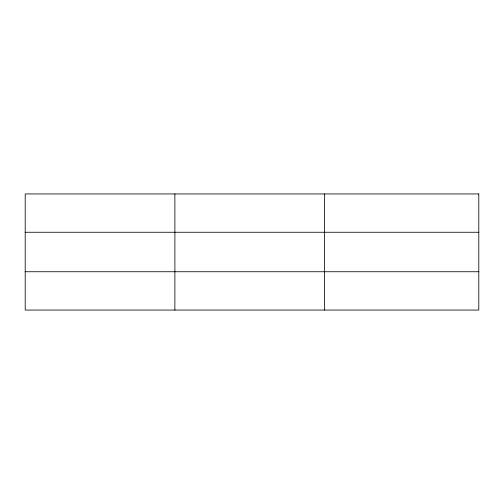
<?xml version="1.0" encoding="UTF-8"?>
<svg xmlns="http://www.w3.org/2000/svg" width="504" height="504" viewBox="0 0 504 504"><rect width="100%" height="100%" fill="white"/><g stroke="black" fill="none" stroke-linecap="round" stroke-linejoin="round"><path stroke-width="0.76" d="M174.888 310.061L174.888 193.939M324.576 310.061L324.576 193.939M25.2 232.262L478.8 232.262M25.2 271.738L478.8 271.738M478.8 193.939L478.8 310.061L25.2 310.061L25.2 193.939L478.8 193.939"/></g></svg>
